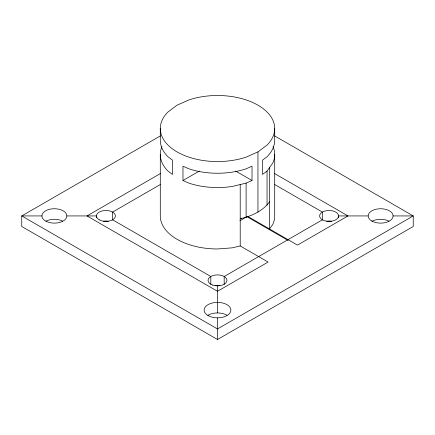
<?xml version="1.0" encoding="UTF-8"?>
<svg xmlns="http://www.w3.org/2000/svg" width="435" height="435" viewBox="0 0 435 435"><rect width="100%" height="100%" fill="white"/><g stroke="black" fill="none" stroke-linecap="round" stroke-linejoin="round"><path stroke-width="0.65" d="M274.713 128.532L274.713 140.211A57.213 33.033 0 0 1 267.046 156.73L262.501 160.151L262.501 174.462L267.046 171.042L272.761 163.076A57.213 33.033 0 0 0 273.049 146.617M241.381 218.104L240.207 218.783C251.207 216.195 262.783 211.209 269.537 201.813M269.537 228.979L272.761 224.482A57.213 33.033 0 0 0 274.713 215.934L274.713 154.528M257.955 151.891L267.046 145.051A57.213 33.033 0 0 0 257.955 105.178A57.213 33.033 0 0 0 188.893 99.93L177.045 105.178L167.953 112.018A57.213 33.033 0 0 0 177.045 151.891A57.213 33.033 0 0 0 246.107 157.138L257.955 151.891L257.955 212.128M160.482 135.84L21.75 215.934L21.75 226.483L217.5 339.496L413.25 226.483L413.25 215.934L274.518 135.84M160.482 173.511L87 215.934L217.5 291.276L268.112 262.06L240.207 245.949L232.306 247.841L217.5 248.967A57.213 33.033 0 0 1 160.287 215.934L160.287 154.528M160.238 184.57L112.605 212.073L112.605 219.985M182.972 180.509L188.893 183.135A57.213 33.033 0 0 0 232.306 186.436L246.107 183.135L252.028 180.509L252.028 166.192L246.107 168.818A57.213 33.033 0 0 1 188.893 168.818L182.972 166.192L182.972 180.509L199.355 171.047M239.897 220.757L246.944 216.684L288.013 240.397M322.395 219.795L224.188 276.497L224.188 284.403M41.918 215.934L21.75 215.934L217.5 328.947L413.25 215.934L393.082 215.934M66.832 215.934A12.457 7.194 0 0 1 48.144 222.16A12.457 7.194 0 0 1 48.144 209.703A12.457 7.194 0 0 1 66.832 215.934L96.456 215.934L96.456 217.913M368.168 215.934L338.544 215.934A9.456 5.459 0 0 1 324.352 220.665A9.456 5.459 0 0 1 324.352 211.203A9.456 5.459 0 0 1 338.544 215.934L338.544 217.913M274.518 173.511L348 215.934L297.475 245.106L247.526 216.266M274.762 184.57L322.395 212.073L322.395 219.985M235.645 171.047L252.028 180.509M112.605 219.795L210.812 276.497L210.812 284.403M269.537 167.573L269.537 229.729M267.046 171.042L267.046 205.282M246.107 183.135L246.107 217.375M240.207 184.543L240.207 245.949M217.5 285.817L217.5 312.934M217.5 317.838L217.5 339.496M160.287 128.532L160.287 140.211A57.213 33.033 0 0 0 167.953 156.73L172.499 160.151L172.499 174.462L167.953 171.042A57.213 33.033 0 0 1 161.95 146.617M208.039 315.201A13.382 7.727 0 0 1 226.961 315.201M372.289 221.138A12.457 7.194 0 0 1 388.961 221.138M46.039 221.138A12.457 7.194 0 0 1 62.711 221.138M215.053 285.626A9.456 5.459 0 0 1 219.947 285.626M326.636 221.208A9.456 5.459 0 0 1 331.53 221.208M103.47 221.208A9.456 5.459 0 0 1 108.364 221.208M371.816 221.018A12.457 7.194 0 0 0 392.658 217.794A12.457 7.194 0 0 0 377.401 208.985A12.457 7.194 0 0 0 371.816 221.018M208.039 315.576A13.382 7.727 0 0 0 230.425 312.112A13.382 7.727 0 0 0 214.036 302.651A13.382 7.727 0 0 0 208.039 315.576M212.769 285.083A9.456 5.459 0 0 0 226.956 280.358A9.456 5.459 0 0 0 212.769 275.627A9.456 5.459 0 0 0 212.769 285.083M99.229 219.795A9.456 5.459 0 0 0 115.052 217.348A9.456 5.459 0 0 0 103.47 210.66A9.456 5.459 0 0 0 99.229 219.795"/></g></svg>
